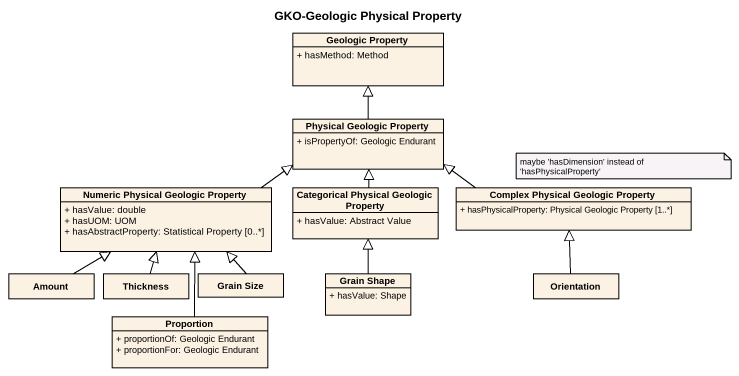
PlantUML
@startuml
title GKO-Geologic Physical Property
hide circle
hide empty members
skinparam classAttributeIconSize 0
class "Geologic Property" as Geologic_Property {
  + hasMethod: Method
}
class "Physical Geologic Property" as Physical_Geologic_Property {
  + isPropertyOf: Geologic Endurant
}
class "Numeric Physical Geologic Property" as Numeric_Physical_Geologic {
  + hasValue: double
  + hasUOM: UOM
  + hasAbstractProperty: Statistical Property [0..*]
}
class "Categorical Physical Geologic Property" as Categorical_Physical {
  + hasValue: Abstract Value
}
class "Complex Physical Geologic Property" as Complex_Physical_Geologic {
  + hasPhysicalProperty: Physical Geologic Property [1..*]
}
class Amount
class Thickness
class "Grain Size" as Grain_Size
class "Grain Shape" as Grain_Shape {
  + hasValue: Shape
}
class Orientation
class Proportion {
  + proportionOf: Geologic Endurant
  + proportionFor: Geologic Endurant
}
Physical_Geologic_Property -up-|> Geologic_Property
Numeric_Physical_Geologic -right-|> Physical_Geologic_Property
Categorical_Physical -up-|> Physical_Geologic_Property
Complex_Physical_Geologic -left-|> Physical_Geologic_Property
Amount -right-|> Numeric_Physical_Geologic
Thickness -up-|> Numeric_Physical_Geologic
Grain_Size -up-|> Numeric_Physical_Geologic
Grain_Shape -up-|> Categorical_Physical
Orientation -up-|> Complex_Physical_Geologic
Proportion -up-|> Numeric_Physical_Geologic
note as N1
  maybe 'hasDimension' instead of 'hasPhysicalProperty'
end note
@enduml
